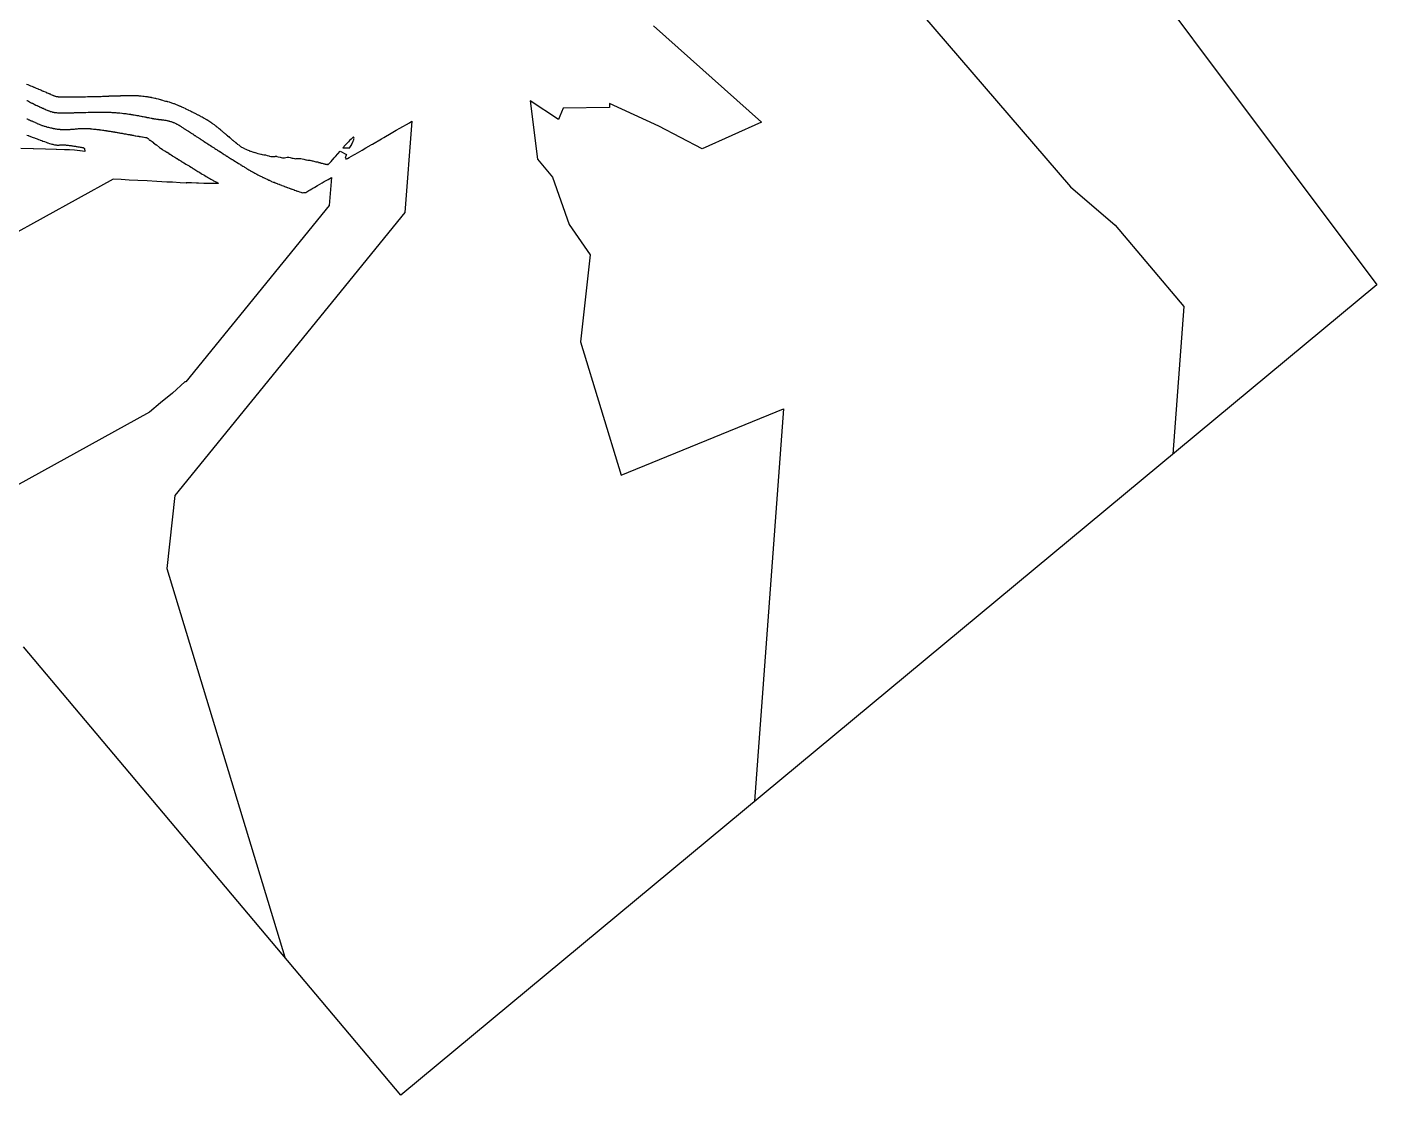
# Model space of a CAD drawing. Header units: metres. Extents: x 483462 to 484492, y 8428718 to 8429266.
# Drawn here: x 484316.9 to 484458.2, y 8428717.7 to 8428829.5 of the extents above; entities that cross this region are included whole.
import ezdxf

# ---------------------------------------------------------------- set-up
doc = ezdxf.new("R2010")
doc.units = ezdxf.units.M
for name, color, linetype in [('C-TINN-BNDY', 110, 'Continuous'), ('C-TOPO-MAJR', 9, 'Continuous'), ('C-TOPO-MINR', 8, 'Continuous')]:
    doc.layers.add(name, color=color, linetype=linetype)

msp = doc.modelspace()

# ---------------------------------------------------------------- linework, layer by layer
at = {"layer": 'C-TINN-BNDY', "color": 110, "linetype": 'Continuous', "lineweight": -3, "flags": 128}
msp.add_lwpolyline([(484419.71, 8428853.88), (484458.24, 8428802.49), (484356.01, 8428717.65), (484316.51, 8428764.56)], dxfattribs=at)
at = {"layer": 'C-TOPO-MAJR', "color": 9, "linetype": 'Continuous', "lineweight": -3, "elevation": 1190, "flags": 128}
msp.add_lwpolyline([(484316.85, 8428819.86), (484316.9, 8428819.84), (484316.95, 8428819.82), (484317, 8428819.79), (484317.07, 8428819.76), (484317.13, 8428819.74), (484317.23, 8428819.69), (484317.29, 8428819.66), (484317.36, 8428819.63), (484317.43, 8428819.6), (484317.47, 8428819.58), (484317.51, 8428819.56), (484317.58, 8428819.53), (484317.68, 8428819.49), (484317.74, 8428819.46), (484317.83, 8428819.42), (484317.89, 8428819.39), (484317.93, 8428819.37), (484318.01, 8428819.34), (484318.05, 8428819.33), (484318.13, 8428819.3), (484318.2, 8428819.27), (484318.27, 8428819.24), (484318.38, 8428819.2), (484318.44, 8428819.17), (484318.51, 8428819.15), (484318.59, 8428819.13), (484318.67, 8428819.1), (484318.75, 8428819.08), (484318.84, 8428819.05), (484318.88, 8428819.04), (484318.92, 8428819.03), (484319.02, 8428818.99), (484319.05, 8428818.98), (484319.12, 8428818.97), (484319.21, 8428818.95), (484319.32, 8428818.92), (484319.42, 8428818.9), (484319.52, 8428818.88), (484319.58, 8428818.87), (484319.62, 8428818.86), (484319.73, 8428818.83), (484319.76, 8428818.83), (484319.83, 8428818.82), (484319.94, 8428818.8), (484320.04, 8428818.79), (484320.14, 8428818.78), (484320.25, 8428818.76), (484320.31, 8428818.76), (484320.34, 8428818.75), (484320.44, 8428818.74), (484320.47, 8428818.74), (484320.49, 8428818.74), (484320.58, 8428818.74), (484320.61, 8428818.74), (484320.69, 8428818.73), (484320.74, 8428818.73), (484320.84, 8428818.73), (484320.92, 8428818.73), (484321.01, 8428818.73), (484321.06, 8428818.73), (484321.14, 8428818.74), (484321.16, 8428818.74), (484321.19, 8428818.74), (484321.26, 8428818.75), (484321.31, 8428818.75), (484321.39, 8428818.75), (484321.47, 8428818.76), (484321.56, 8428818.77), (484321.61, 8428818.77), (484321.68, 8428818.78), (484321.71, 8428818.78), (484321.73, 8428818.78), (484321.81, 8428818.79), (484321.85, 8428818.79), (484321.94, 8428818.8), (484322.02, 8428818.81), (484322.11, 8428818.82), (484322.16, 8428818.82), (484322.25, 8428818.83), (484322.27, 8428818.83), (484322.3, 8428818.83), (484322.39, 8428818.83), (484322.44, 8428818.83), (484322.53, 8428818.84), (484322.62, 8428818.84), (484322.73, 8428818.85), (484322.78, 8428818.85), (484322.88, 8428818.85), (484322.92, 8428818.85), (484322.95, 8428818.85), (484323.06, 8428818.84), (484323.12, 8428818.84), (484323.24, 8428818.84), (484323.35, 8428818.83), (484323.47, 8428818.83), (484323.53, 8428818.82), (484323.64, 8428818.81), (484323.68, 8428818.81), (484323.71, 8428818.8), (484323.82, 8428818.79), (484323.88, 8428818.79), (484323.99, 8428818.78), (484324.08, 8428818.77), (484324.19, 8428818.75), (484324.25, 8428818.75), (484324.37, 8428818.73), (484324.41, 8428818.73), (484324.45, 8428818.72), (484324.58, 8428818.7), (484324.65, 8428818.69), (484324.77, 8428818.68), (484324.88, 8428818.66), (484325, 8428818.64), (484325.07, 8428818.63), (484325.16, 8428818.62), (484325.2, 8428818.61), (484325.29, 8428818.6), (484325.33, 8428818.59), (484325.42, 8428818.58), (484325.49, 8428818.57), (484325.58, 8428818.55), (484325.69, 8428818.54), (484325.78, 8428818.52), (484325.87, 8428818.51), (484325.94, 8428818.5), (484326.03, 8428818.48), (484326.07, 8428818.47), (484326.17, 8428818.46), (484326.2, 8428818.45), (484326.3, 8428818.43), (484326.37, 8428818.42), (484326.47, 8428818.4), (484326.57, 8428818.39), (484326.66, 8428818.37), (484326.76, 8428818.35), (484326.82, 8428818.34), (484326.92, 8428818.33), (484326.95, 8428818.32), (484327.05, 8428818.3), (484327.08, 8428818.3), (484327.18, 8428818.28), (484327.23, 8428818.27), (484327.34, 8428818.25), (484327.44, 8428818.23), (484327.53, 8428818.22), (484327.63, 8428818.2), (484327.68, 8428818.19), (484327.82, 8428818.17), (484327.84, 8428818.16), (484327.87, 8428818.16), (484328, 8428818.13), (484328.05, 8428818.12), (484328.21, 8428818.09), (484328.28, 8428818.08), (484328.43, 8428818.05), (484328.47, 8428818.05), (484328.58, 8428818.03), (484328.6, 8428818.02), (484328.72, 8428818), (484328.73, 8428818), (484328.76, 8428818), (484328.9, 8428817.97), (484328.95, 8428817.96), (484329.09, 8428817.94), (484329.14, 8428817.93), (484329.27, 8428817.91), (484329.38, 8428817.89), (484329.41, 8428817.88), (484329.44, 8428817.88), (484329.53, 8428817.8), (484329.56, 8428817.79), (484329.62, 8428817.71), (484329.68, 8428817.67), (484329.71, 8428817.64), (484329.77, 8428817.61), (484329.85, 8428817.56), (484329.86, 8428817.54), (484329.95, 8428817.48), (484329.97, 8428817.48), (484330.1, 8428817.37), (484330.12, 8428817.36), (484330.13, 8428817.36), (484330.41, 8428817.13), (484330.42, 8428817.13), (484330.43, 8428817.12), (484330.76, 8428816.86), (484330.76, 8428816.86), (484330.86, 8428816.79), (484331.02, 8428816.67), (484331.03, 8428816.66), (484331.27, 8428816.51), (484331.28, 8428816.51), (484331.29, 8428816.5), (484331.53, 8428816.37), (484331.54, 8428816.36), (484331.71, 8428816.26), (484331.73, 8428816.24), (484331.84, 8428816.16), (484331.87, 8428816.15), (484331.98, 8428816.07), (484332.09, 8428815.99), (484332.14, 8428815.96), (484332.29, 8428815.87), (484332.34, 8428815.84), (484332.55, 8428815.72), (484332.58, 8428815.7), (484332.78, 8428815.58), (484332.81, 8428815.56), (484332.85, 8428815.53), (484332.98, 8428815.45), (484333.03, 8428815.42), (484333.12, 8428815.36), (484333.2, 8428815.31), (484333.28, 8428815.26), (484333.37, 8428815.2), (484333.49, 8428815.12), (484333.59, 8428815.07), (484333.78, 8428814.96), (484333.84, 8428814.92), (484333.89, 8428814.89), (484334.07, 8428814.78), (484334.12, 8428814.75), (484334.17, 8428814.71), (484334.28, 8428814.65), (484334.35, 8428814.61), (484334.44, 8428814.55), (484334.55, 8428814.48), (484334.64, 8428814.42), (484334.77, 8428814.34), (484334.86, 8428814.29), (484334.98, 8428814.22), (484335.1, 8428814.15), (484335.23, 8428814.07), (484335.38, 8428813.99), (484335.49, 8428813.92), (484335.64, 8428813.83), (484335.78, 8428813.75), (484335.89, 8428813.69), (484336.02, 8428813.61), (484336.12, 8428813.55), (484336.25, 8428813.48), (484336.33, 8428813.43), (484336.41, 8428813.38), (484336.5, 8428813.34), (484336.56, 8428813.3), (484336.64, 8428813.25), (484336.74, 8428813.22), (484336.8, 8428813.18), (484336.86, 8428813.15), (484336.9, 8428813.13), (484336.88, 8428813.09), (484336.83, 8428813.09), (484336.67, 8428813.1), (484336.65, 8428813.08), (484336.35, 8428813.08), (484336.17, 8428813.09), (484336.01, 8428813.09), (484335.59, 8428813.1), (484335.38, 8428813.1), (484334.84, 8428813.12), (484334.69, 8428813.12), (484334.61, 8428813.13), (484334.08, 8428813.14), (484334.05, 8428813.14), (484334.05, 8428813.14), (484333.7, 8428813.16), (484333.71, 8428813.15), (484333.54, 8428813.14), (484333.55, 8428813.14), (484333.56, 8428813.13), (484332.92, 8428813.17), (484332.09, 8428813.21), (484331.53, 8428813.24), (484330.46, 8428813.3), (484329.44, 8428813.35), (484328.48, 8428813.4), (484327.58, 8428813.45), (484326.72, 8428813.49), (484325.91, 8428813.54), (484289.22, 8428793.31)], dxfattribs=at)
at = {"layer": 'C-TOPO-MINR', "color": 8, "linetype": 'Continuous', "lineweight": -3, "flags": 128}
for points, elevation in [([(484409.34, 8428832.23), (484426.14, 8428812.75), (484430.84, 8428808.74), (484438.01, 8428800.22), (484436.87, 8428784.76)], 1182), ([(484382.49, 8428829.59), (484393.78, 8428819.5), (484387.57, 8428816.72), (484383.03, 8428819.1), (484377.86, 8428821.46), (484377.87, 8428821.04), (484373.01, 8428820.99), (484372.83, 8428820.54), (484372.66, 8428820.13), (484372.52, 8428819.77), (484369.57, 8428821.74), (484370.33, 8428815.62), (484371.91, 8428813.75), (484373.65, 8428808.81), (484375.85, 8428805.63), (484374.84, 8428796.51), (484379.08, 8428782.54), (484396.09, 8428789.49), (484393.07, 8428748.41)], 1184), ([(484316.82, 8428823.49), (484316.94, 8428823.44), (484317.16, 8428823.35), (484317.25, 8428823.31), (484317.38, 8428823.26), (484317.46, 8428823.23), (484317.51, 8428823.21), (484317.55, 8428823.19), (484317.59, 8428823.17), (484317.63, 8428823.16), (484317.7, 8428823.13), (484317.82, 8428823.08), (484318.03, 8428822.99), (484318.09, 8428822.97), (484318.21, 8428822.92), (484318.27, 8428822.9), (484318.31, 8428822.88), (484318.36, 8428822.86), (484318.39, 8428822.84), (484318.43, 8428822.82), (484318.47, 8428822.8), (484318.57, 8428822.76), (484318.61, 8428822.75), (484318.77, 8428822.68), (484318.87, 8428822.64), (484318.89, 8428822.63), (484318.96, 8428822.59), (484318.99, 8428822.58), (484319.08, 8428822.54), (484319.17, 8428822.51), (484319.19, 8428822.5), (484319.23, 8428822.48), (484319.27, 8428822.46), (484319.29, 8428822.46), (484319.37, 8428822.42), (484319.38, 8428822.41), (484319.47, 8428822.37), (484319.54, 8428822.33), (484319.56, 8428822.32), (484319.63, 8428822.29), (484319.68, 8428822.27), (484319.74, 8428822.26), (484319.82, 8428822.23), (484319.84, 8428822.23), (484319.94, 8428822.2), (484320.04, 8428822.18), (484320.13, 8428822.18), (484320.14, 8428822.17), (484320.2, 8428822.17), (484320.26, 8428822.16), (484320.27, 8428822.16), (484320.42, 8428822.16), (484320.43, 8428822.16), (484320.59, 8428822.15), (484320.6, 8428822.15), (484320.7, 8428822.15), (484320.79, 8428822.15), (484320.8, 8428822.15), (484320.89, 8428822.15), (484320.9, 8428822.15), (484321.06, 8428822.15), (484321.22, 8428822.15), (484321.23, 8428822.15), (484321.41, 8428822.15), (484321.42, 8428822.15), (484321.61, 8428822.15), (484321.62, 8428822.16), (484321.74, 8428822.16), (484321.85, 8428822.16), (484321.87, 8428822.16), (484321.98, 8428822.16), (484322, 8428822.16), (484322.15, 8428822.16), (484322.37, 8428822.16), (484322.39, 8428822.16), (484322.54, 8428822.17), (484322.56, 8428822.17), (484322.68, 8428822.17), (484322.8, 8428822.17), (484322.82, 8428822.17), (484322.98, 8428822.17), (484323, 8428822.17), (484323.22, 8428822.18), (484323.38, 8428822.18), (484323.4, 8428822.18), (484323.52, 8428822.18), (484323.54, 8428822.18), (484323.66, 8428822.18), (484323.78, 8428822.19), (484323.8, 8428822.19), (484323.98, 8428822.19), (484324, 8428822.19), (484324.19, 8428822.2), (484324.21, 8428822.2), (484324.42, 8428822.2), (484324.62, 8428822.21), (484324.65, 8428822.21), (484324.77, 8428822.22), (484324.79, 8428822.22), (484324.9, 8428822.22), (484325.01, 8428822.23), (484325.04, 8428822.23), (484325.2, 8428822.23), (484325.45, 8428822.24), (484325.47, 8428822.25), (484325.62, 8428822.25), (484325.64, 8428822.25), (484325.73, 8428822.26), (484325.82, 8428822.26), (484325.97, 8428822.26), (484326, 8428822.26), (484326.25, 8428822.28), (484326.28, 8428822.28), (484326.42, 8428822.28), (484326.44, 8428822.28), (484326.5, 8428822.28), (484326.55, 8428822.28), (484326.61, 8428822.28), (484326.67, 8428822.28), (484326.7, 8428822.29), (484326.83, 8428822.29), (484327.07, 8428822.3), (484327.1, 8428822.3), (484327.23, 8428822.3), (484327.26, 8428822.3), (484327.31, 8428822.3), (484327.37, 8428822.3), (484327.49, 8428822.3), (484327.51, 8428822.3), (484327.73, 8428822.31), (484327.75, 8428822.31), (484327.87, 8428822.31), (484327.89, 8428822.31), (484327.94, 8428822.31), (484327.99, 8428822.31), (484328.06, 8428822.31), (484328.07, 8428822.31), (484328.26, 8428822.3), (484328.27, 8428822.3), (484328.45, 8428822.29), (484328.47, 8428822.29), (484328.52, 8428822.29), (484328.59, 8428822.28), (484328.6, 8428822.28), (484328.79, 8428822.26), (484328.81, 8428822.26), (484329, 8428822.24), (484329.02, 8428822.24), (484329.07, 8428822.23), (484329.12, 8428822.22), (484329.14, 8428822.22), (484329.29, 8428822.2), (484329.3, 8428822.2), (484329.46, 8428822.18), (484329.47, 8428822.18), (484329.54, 8428822.17), (484329.6, 8428822.16), (484329.62, 8428822.16), (484329.73, 8428822.14), (484329.9, 8428822.11), (484329.92, 8428822.1), (484329.92, 8428822.1), (484330.1, 8428822.06), (484330.11, 8428822.06), (484330.24, 8428822.03), (484330.32, 8428822.01), (484330.32, 8428822.01), (484330.4, 8428822), (484330.4, 8428822), (484330.6, 8428821.94), (484330.61, 8428821.94), (484330.8, 8428821.88), (484330.8, 8428821.88), (484330.87, 8428821.87), (484330.93, 8428821.86), (484331.05, 8428821.82), (484331.05, 8428821.82), (484331.07, 8428821.81), (484331.25, 8428821.75), (484331.25, 8428821.75), (484331.36, 8428821.71), (484331.37, 8428821.71), (484331.43, 8428821.7), (484331.44, 8428821.7), (484331.5, 8428821.69), (484331.56, 8428821.68), (484331.56, 8428821.68), (484331.62, 8428821.67), (484331.75, 8428821.62), (484331.75, 8428821.62), (484331.76, 8428821.62), (484331.99, 8428821.53), (484331.99, 8428821.52), (484332.12, 8428821.48), (484332.12, 8428821.48), (484332.21, 8428821.46), (484332.22, 8428821.46), (484332.28, 8428821.45), (484332.28, 8428821.45), (484332.41, 8428821.39), (484332.41, 8428821.39), (484332.43, 8428821.39), (484332.66, 8428821.29), (484332.67, 8428821.28), (484332.8, 8428821.23), (484332.81, 8428821.23), (484332.88, 8428821.2), (484332.89, 8428821.2), (484332.9, 8428821.19), (484333.03, 8428821.14), (484333.05, 8428821.13), (484333.27, 8428821.03), (484333.3, 8428821.02), (484333.42, 8428820.96), (484333.43, 8428820.96), (484333.44, 8428820.95), (484333.5, 8428820.92), (484333.52, 8428820.91), (484333.57, 8428820.88), (484333.63, 8428820.85), (484333.66, 8428820.83), (484333.75, 8428820.79), (484333.78, 8428820.77), (484333.94, 8428820.7), (484333.98, 8428820.68), (484334.08, 8428820.64), (484334.14, 8428820.6), (484334.18, 8428820.58), (484334.24, 8428820.54), (484334.28, 8428820.52), (484334.39, 8428820.47), (484334.43, 8428820.45), (484334.57, 8428820.38), (484334.6, 8428820.37), (484334.63, 8428820.35), (484334.76, 8428820.29), (484334.79, 8428820.27), (484334.87, 8428820.23), (484334.93, 8428820.2), (484334.98, 8428820.17), (484335.04, 8428820.13), (484335.09, 8428820.1), (484335.17, 8428820.06), (484335.2, 8428820.05), (484335.28, 8428820.01), (484335.3, 8428819.99), (484335.33, 8428819.98), (484335.4, 8428819.93), (484335.43, 8428819.92), (484335.49, 8428819.89), (484335.54, 8428819.85), (484335.59, 8428819.83), (484335.63, 8428819.8), (484335.69, 8428819.77), (484335.76, 8428819.72), (484335.79, 8428819.7), (484335.85, 8428819.67), (484335.88, 8428819.64), (484335.91, 8428819.63), (484335.94, 8428819.61), (484335.97, 8428819.59), (484336.01, 8428819.57), (484336.08, 8428819.52), (484336.13, 8428819.49), (484336.2, 8428819.44), (484336.24, 8428819.41), (484336.27, 8428819.39), (484336.3, 8428819.37), (484336.33, 8428819.34), (484336.41, 8428819.29), (484336.46, 8428819.25), (484336.51, 8428819.22), (484336.58, 8428819.16), (484336.6, 8428819.15), (484336.62, 8428819.13), (484336.65, 8428819.11), (484336.67, 8428819.09), (484336.69, 8428819.07), (484336.72, 8428819.05), (484336.76, 8428819.02), (484336.82, 8428818.97), (484336.89, 8428818.92), (484336.96, 8428818.86), (484336.99, 8428818.83), (484337.03, 8428818.81), (484337.06, 8428818.78), (484337.09, 8428818.76), (484337.12, 8428818.73), (484337.15, 8428818.71), (484337.18, 8428818.67), (484337.22, 8428818.64), (484337.29, 8428818.59), (484337.35, 8428818.54), (484337.43, 8428818.47), (484337.46, 8428818.44), (484337.53, 8428818.39), (484337.54, 8428818.37), (484337.55, 8428818.36), (484337.61, 8428818.3), (484337.64, 8428818.28), (484337.72, 8428818.22), (484337.76, 8428818.19), (484337.85, 8428818.11), (484337.87, 8428818.09), (484337.96, 8428818.01), (484337.97, 8428818), (484337.99, 8428817.99), (484338.07, 8428817.91), (484338.1, 8428817.89), (484338.17, 8428817.82), (484338.25, 8428817.76), (484338.28, 8428817.74), (484338.4, 8428817.64), (484338.41, 8428817.63), (484338.42, 8428817.62), (484338.53, 8428817.53), (484338.54, 8428817.52), (484338.6, 8428817.48), (484338.62, 8428817.46), (484338.67, 8428817.42), (484338.73, 8428817.37), (484338.74, 8428817.36), (484338.79, 8428817.32), (484338.8, 8428817.31), (484338.84, 8428817.27), (484338.88, 8428817.23), (484338.89, 8428817.23), (484338.89, 8428817.22), (484339.04, 8428817.12), (484339.04, 8428817.12), (484339.05, 8428817.12), (484339.19, 8428817.01), (484339.2, 8428817.01), (484339.24, 8428816.97), (484339.24, 8428816.97), (484339.29, 8428816.94), (484339.35, 8428816.9), (484339.35, 8428816.9), (484339.42, 8428816.86), (484339.42, 8428816.86), (484339.49, 8428816.83), (484339.59, 8428816.77), (484339.6, 8428816.76), (484339.77, 8428816.67), (484339.77, 8428816.67), (484339.85, 8428816.63), (484339.93, 8428816.6), (484339.93, 8428816.6), (484339.93, 8428816.6), (484340.03, 8428816.56), (484340.03, 8428816.56), (484340.14, 8428816.53), (484340.15, 8428816.52), (484340.29, 8428816.47), (484340.31, 8428816.46), (484340.47, 8428816.4), (484340.48, 8428816.39), (484340.6, 8428816.36), (484340.61, 8428816.36), (484340.61, 8428816.36), (484340.73, 8428816.33), (484340.75, 8428816.32), (484340.87, 8428816.28), (484341.04, 8428816.23), (484341.08, 8428816.22), (484341.22, 8428816.18), (484341.34, 8428816.15), (484341.37, 8428816.14), (484341.38, 8428816.14), (484341.51, 8428816.12), (484341.52, 8428816.11), (484341.53, 8428816.11), (484341.67, 8428816.1), (484341.68, 8428816.1), (484341.82, 8428816.08), (484341.86, 8428816.07), (484342.01, 8428816.03), (484342.21, 8428815.97), (484342.28, 8428815.95), (484342.41, 8428815.92), (484342.46, 8428815.91), (484342.57, 8428815.9), (484342.59, 8428815.9), (484342.71, 8428815.91), (484342.72, 8428815.91), (484342.73, 8428815.91), (484342.85, 8428815.92), (484342.87, 8428815.93), (484342.99, 8428815.94), (484343.03, 8428815.92), (484343.18, 8428815.89), (484343.39, 8428815.83), (484343.48, 8428815.81), (484343.63, 8428815.78), (484343.68, 8428815.76), (484343.8, 8428815.77), (484343.82, 8428815.78), (484343.84, 8428815.78), (484343.96, 8428815.8), (484343.97, 8428815.81), (484343.99, 8428815.81), (484344.11, 8428815.84), (484344.24, 8428815.85), (484344.28, 8428815.84), (484344.43, 8428815.81), (484344.64, 8428815.75), (484344.73, 8428815.73), (484344.88, 8428815.69), (484344.94, 8428815.68), (484345.06, 8428815.69), (484345.07, 8428815.69), (484345.09, 8428815.69), (484345.21, 8428815.71), (484345.23, 8428815.71), (484345.35, 8428815.72), (484345.37, 8428815.72), (484345.49, 8428815.71), (484345.55, 8428815.7), (484345.68, 8428815.67), (484345.85, 8428815.63), (484345.95, 8428815.6), (484346.08, 8428815.57), (484346.14, 8428815.56), (484346.28, 8428815.54), (484346.31, 8428815.54), (484346.44, 8428815.52), (484346.46, 8428815.52), (484346.48, 8428815.52), (484346.6, 8428815.49), (484346.62, 8428815.49), (484346.74, 8428815.46), (484346.79, 8428815.45), (484346.9, 8428815.43), (484347, 8428815.4), (484347.13, 8428815.37), (484347.23, 8428815.35), (484347.28, 8428815.34), (484347.39, 8428815.31), (484347.41, 8428815.3), (484347.5, 8428815.28), (484347.52, 8428815.27), (484347.54, 8428815.27), (484347.62, 8428815.24), (484347.64, 8428815.23), (484347.69, 8428815.22), (484347.77, 8428815.2), (484347.88, 8428815.17), (484347.96, 8428815.16), (484348.06, 8428815.13), (484348.1, 8428815.12), (484348.18, 8428815.1), (484348.19, 8428815.1), (484348.21, 8428815.1), (484348.27, 8428815.08), (484348.3, 8428815.07), (484348.34, 8428815.06), (484348.38, 8428815.05), (484348.45, 8428815.13), (484348.49, 8428815.13), (484348.61, 8428815.27), (484348.73, 8428815.4), (484349.05, 8428815.78), (484349.14, 8428815.87), (484349.17, 8428815.91), (484349.65, 8428816.47), (484350.32, 8428816.11), (484350.29, 8428816.05), (484350.25, 8428815.96), (484350.22, 8428815.88), (484350.21, 8428815.85), (484350.18, 8428815.8), (484350.29, 8428815.71), (484350.27, 8428815.66), (484350.26, 8428815.62), (484350.43, 8428815.72), (484350.61, 8428815.82), (484351.09, 8428816.09), (484351.23, 8428816.17), (484351.96, 8428816.59), (484352.36, 8428816.83), (484352.91, 8428817.14), (484352.96, 8428817.17), (484353.04, 8428817.22), (484354.01, 8428817.77), (484354.23, 8428817.9), (484355.01, 8428818.35), (484355.54, 8428818.66), (484355.9, 8428818.87), (484356.22, 8428819.05), (484356.61, 8428819.27), (484356.92, 8428819.45), (484357.17, 8428819.6), (484356.44, 8428810.04), (484332.35, 8428780.42), (484331.51, 8428772.77), (484343.86, 8428732.09)], 1186), ([(484316.84, 8428821.79), (484316.87, 8428821.77), (484316.88, 8428821.77), (484317.01, 8428821.7), (484317.02, 8428821.7), (484317.25, 8428821.58), (484317.25, 8428821.58), (484317.38, 8428821.51), (484317.39, 8428821.51), (484317.45, 8428821.48), (484317.51, 8428821.45), (484317.52, 8428821.45), (484317.62, 8428821.39), (484317.63, 8428821.39), (484317.8, 8428821.3), (484317.81, 8428821.29), (484317.91, 8428821.25), (484317.92, 8428821.24), (484317.96, 8428821.22), (484317.97, 8428821.22), (484318.02, 8428821.2), (484318.03, 8428821.19), (484318.15, 8428821.14), (484318.16, 8428821.13), (484318.27, 8428821.08), (484318.29, 8428821.07), (484318.33, 8428821.05), (484318.38, 8428821.03), (484318.39, 8428821.03), (484318.51, 8428820.97), (484318.53, 8428820.97), (484318.55, 8428820.96), (484318.66, 8428820.91), (484318.68, 8428820.9), (484318.75, 8428820.87), (484318.76, 8428820.86), (484318.78, 8428820.86), (484318.87, 8428820.81), (484318.88, 8428820.81), (484318.97, 8428820.77), (484318.99, 8428820.76), (484319.05, 8428820.73), (484319.06, 8428820.73), (484319.08, 8428820.72), (484319.17, 8428820.69), (484319.18, 8428820.68), (484319.27, 8428820.65), (484319.29, 8428820.64), (484319.36, 8428820.62), (484319.38, 8428820.61), (484319.4, 8428820.61), (484319.51, 8428820.58), (484319.54, 8428820.57), (484319.65, 8428820.55), (484319.68, 8428820.54), (484319.72, 8428820.53), (484319.75, 8428820.53), (484319.79, 8428820.52), (484319.81, 8428820.52), (484319.92, 8428820.51), (484319.95, 8428820.51), (484320.06, 8428820.5), (484320.08, 8428820.5), (484320.12, 8428820.49), (484320.15, 8428820.49), (484320.19, 8428820.49), (484320.24, 8428820.49), (484320.27, 8428820.49), (484320.33, 8428820.49), (484320.43, 8428820.49), (484320.47, 8428820.49), (484320.51, 8428820.49), (484320.68, 8428820.48), (484320.72, 8428820.48), (484320.82, 8428820.48), (484320.89, 8428820.49), (484320.94, 8428820.49), (484321, 8428820.49), (484321.05, 8428820.49), (484321.18, 8428820.49), (484321.23, 8428820.49), (484321.45, 8428820.5), (484321.51, 8428820.5), (484321.64, 8428820.5), (484321.71, 8428820.5), (484321.77, 8428820.5), (484321.84, 8428820.51), (484321.9, 8428820.51), (484322.04, 8428820.51), (484322.08, 8428820.51), (484322.33, 8428820.52), (484322.37, 8428820.52), (484322.41, 8428820.52), (484322.56, 8428820.52), (484322.6, 8428820.52), (484322.68, 8428820.53), (484322.72, 8428820.53), (484322.8, 8428820.53), (484322.84, 8428820.53), (484322.99, 8428820.53), (484323.04, 8428820.53), (484323.29, 8428820.54), (484323.34, 8428820.54), (484323.38, 8428820.54), (484323.54, 8428820.54), (484323.58, 8428820.55), (484323.66, 8428820.55), (484323.7, 8428820.55), (484323.78, 8428820.55), (484323.82, 8428820.55), (484323.97, 8428820.55), (484324.01, 8428820.55), (484324.06, 8428820.55), (484324.31, 8428820.55), (484324.35, 8428820.56), (484324.5, 8428820.56), (484324.54, 8428820.56), (484324.62, 8428820.56), (484324.66, 8428820.56), (484324.74, 8428820.55), (484324.78, 8428820.55), (484324.92, 8428820.55), (484324.96, 8428820.55), (484324.99, 8428820.55), (484325.22, 8428820.55), (484325.26, 8428820.55), (484325.4, 8428820.55), (484325.45, 8428820.55), (484325.52, 8428820.54), (484325.6, 8428820.54), (484325.65, 8428820.54), (484325.76, 8428820.53), (484325.81, 8428820.53), (484325.99, 8428820.52), (484326.04, 8428820.52), (484326.15, 8428820.51), (484326.19, 8428820.51), (484326.27, 8428820.5), (484326.3, 8428820.5), (484326.38, 8428820.49), (484326.42, 8428820.49), (484326.54, 8428820.47), (484326.6, 8428820.47), (484326.79, 8428820.45), (484326.84, 8428820.44), (484326.96, 8428820.43), (484327.02, 8428820.43), (484327.09, 8428820.42), (484327.16, 8428820.41), (484327.22, 8428820.4), (484327.33, 8428820.38), (484327.38, 8428820.38), (484327.54, 8428820.35), (484327.6, 8428820.35), (484327.7, 8428820.33), (484327.76, 8428820.32), (484327.82, 8428820.31), (484327.89, 8428820.3), (484327.95, 8428820.29), (484328.04, 8428820.28), (484328.09, 8428820.27), (484328.23, 8428820.24), (484328.28, 8428820.23), (484328.37, 8428820.22), (484328.43, 8428820.21), (484328.49, 8428820.2), (484328.55, 8428820.19), (484328.61, 8428820.17), (484328.66, 8428820.16), (484328.78, 8428820.14), (484328.83, 8428820.13), (484328.94, 8428820.11), (484328.98, 8428820.1), (484329.03, 8428820.09), (484329.19, 8428820.06), (484329.23, 8428820.05), (484329.33, 8428820.03), (484329.39, 8428820.02), (484329.43, 8428820.01), (484329.49, 8428820), (484329.53, 8428819.99), (484329.58, 8428819.98), (484329.7, 8428819.96), (484329.74, 8428819.95), (484329.86, 8428819.93), (484329.91, 8428819.92), (484329.95, 8428819.91), (484329.99, 8428819.9), (484330.02, 8428819.9), (484330.08, 8428819.89), (484330.12, 8428819.88), (484330.15, 8428819.87), (484330.27, 8428819.86), (484330.32, 8428819.85), (484330.43, 8428819.83), (484330.49, 8428819.82), (484330.52, 8428819.82), (484330.57, 8428819.81), (484330.6, 8428819.81), (484330.65, 8428819.8), (484330.74, 8428819.79), (484330.79, 8428819.78), (484330.88, 8428819.77), (484330.92, 8428819.77), (484330.96, 8428819.76), (484331.01, 8428819.76), (484331.05, 8428819.75), (484331.13, 8428819.74), (484331.17, 8428819.74), (484331.26, 8428819.73), (484331.3, 8428819.72), (484331.33, 8428819.72), (484331.38, 8428819.71), (484331.42, 8428819.7), (484331.5, 8428819.68), (484331.54, 8428819.67), (484331.63, 8428819.66), (484331.67, 8428819.65), (484331.7, 8428819.64), (484331.74, 8428819.63), (484331.77, 8428819.62), (484331.81, 8428819.6), (484331.91, 8428819.58), (484331.96, 8428819.56), (484332.05, 8428819.53), (484332.1, 8428819.52), (484332.12, 8428819.5), (484332.17, 8428819.49), (484332.19, 8428819.48), (484332.24, 8428819.46), (484332.32, 8428819.42), (484332.37, 8428819.4), (484332.45, 8428819.37), (484332.5, 8428819.35), (484332.54, 8428819.33), (484332.57, 8428819.31), (484332.61, 8428819.29), (484332.66, 8428819.26), (484332.71, 8428819.24), (484332.76, 8428819.2), (484332.81, 8428819.18), (484332.84, 8428819.16), (484332.87, 8428819.14), (484332.91, 8428819.11), (484332.96, 8428819.08), (484333, 8428819.06), (484333.04, 8428819.03), (484333.08, 8428819), (484333.1, 8428818.99), (484333.15, 8428818.96), (484333.17, 8428818.95), (484333.22, 8428818.91), (484333.27, 8428818.88), (484333.31, 8428818.85), (484333.36, 8428818.82), (484333.41, 8428818.79), (484333.44, 8428818.77), (484333.48, 8428818.74), (484333.53, 8428818.71), (484333.59, 8428818.67), (484333.64, 8428818.64), (484333.7, 8428818.6), (484333.76, 8428818.56), (484333.78, 8428818.55), (484333.85, 8428818.5), (484333.87, 8428818.49), (484333.95, 8428818.44), (484334, 8428818.41), (484334.07, 8428818.36), (484334.12, 8428818.33), (484334.2, 8428818.28), (484334.22, 8428818.27), (484334.31, 8428818.21), (484334.33, 8428818.19), (484334.44, 8428818.12), (484334.48, 8428818.1), (484334.6, 8428818.02), (484334.66, 8428817.98), (484334.8, 8428817.89), (484334.83, 8428817.87), (484334.96, 8428817.78), (484334.97, 8428817.77), (484334.99, 8428817.76), (484335.12, 8428817.68), (484335.15, 8428817.66), (484335.27, 8428817.58), (484335.31, 8428817.55), (484335.44, 8428817.47), (484335.56, 8428817.39), (484335.58, 8428817.38), (484335.69, 8428817.31), (484335.7, 8428817.3), (484335.81, 8428817.23), (484335.82, 8428817.23), (484335.93, 8428817.15), (484335.94, 8428817.14), (484336.08, 8428817.05), (484336.24, 8428816.95), (484336.25, 8428816.94), (484336.4, 8428816.85), (484336.4, 8428816.84), (484336.46, 8428816.81), (484336.53, 8428816.76), (484336.54, 8428816.76), (484336.66, 8428816.68), (484336.79, 8428816.6), (484336.79, 8428816.59), (484336.94, 8428816.5), (484336.94, 8428816.5), (484336.95, 8428816.49), (484337.1, 8428816.39), (484337.12, 8428816.39), (484337.26, 8428816.29), (484337.38, 8428816.22), (484337.41, 8428816.2), (484337.53, 8428816.13), (484337.64, 8428816.05), (484337.67, 8428816.04), (484337.69, 8428816.03), (484337.81, 8428815.95), (484337.82, 8428815.94), (484337.94, 8428815.86), (484337.97, 8428815.84), (484338.08, 8428815.77), (484338.19, 8428815.71), (484338.25, 8428815.67), (484338.35, 8428815.61), (484338.38, 8428815.59), (484338.48, 8428815.53), (484338.5, 8428815.52), (484338.62, 8428815.44), (484338.64, 8428815.42), (484338.69, 8428815.4), (484338.8, 8428815.32), (484338.88, 8428815.28), (484339.02, 8428815.19), (484339.12, 8428815.13), (484339.16, 8428815.1), (484339.18, 8428815.09), (484339.24, 8428815.05), (484339.26, 8428815.04), (484339.33, 8428815), (484339.37, 8428814.97), (484339.47, 8428814.91), (484339.56, 8428814.86), (484339.66, 8428814.8), (484339.71, 8428814.76), (484339.77, 8428814.73), (484339.79, 8428814.71), (484339.81, 8428814.7), (484339.87, 8428814.66), (484339.92, 8428814.63), (484340.01, 8428814.58), (484340.11, 8428814.52), (484340.18, 8428814.48), (484340.23, 8428814.45), (484340.28, 8428814.42), (484340.32, 8428814.39), (484340.36, 8428814.37), (484340.4, 8428814.34), (484340.44, 8428814.32), (484340.48, 8428814.3), (484340.54, 8428814.27), (484340.61, 8428814.23), (484340.72, 8428814.16), (484340.79, 8428814.12), (484340.86, 8428814.09), (484340.91, 8428814.06), (484340.94, 8428814.05), (484340.98, 8428814.02), (484341.01, 8428814.01), (484341.05, 8428814), (484341.1, 8428813.97), (484341.13, 8428813.96), (484341.2, 8428813.92), (484341.25, 8428813.9), (484341.31, 8428813.87), (484341.43, 8428813.81), (484341.49, 8428813.77), (484341.58, 8428813.73), (484341.64, 8428813.71), (484341.71, 8428813.68), (484341.77, 8428813.65), (484341.84, 8428813.62), (484341.91, 8428813.59), (484342.03, 8428813.53), (484342.09, 8428813.51), (484342.21, 8428813.44), (484342.26, 8428813.42), (484342.3, 8428813.4), (484342.45, 8428813.33), (484342.49, 8428813.31), (484342.66, 8428813.24), (484342.7, 8428813.22), (484342.74, 8428813.21), (484342.85, 8428813.16), (484342.89, 8428813.14), (484342.98, 8428813.11), (484343.07, 8428813.08), (484343.11, 8428813.06), (484343.24, 8428813.01), (484343.27, 8428813), (484343.3, 8428812.99), (484343.51, 8428812.9), (484343.54, 8428812.89), (484343.68, 8428812.84), (484343.71, 8428812.83), (484343.81, 8428812.79), (484343.84, 8428812.78), (484343.94, 8428812.74), (484343.97, 8428812.73), (484344.11, 8428812.68), (484344.14, 8428812.67), (484344.34, 8428812.59), (484344.37, 8428812.58), (484344.51, 8428812.53), (484344.53, 8428812.52), (484344.62, 8428812.49), (484344.64, 8428812.48), (484344.74, 8428812.45), (484344.85, 8428812.41), (484344.86, 8428812.4), (484345.03, 8428812.35), (484345.05, 8428812.34), (484345.06, 8428812.33), (484345.21, 8428812.29), (484345.22, 8428812.28), (484345.4, 8428812.23), (484345.41, 8428812.22), (484345.53, 8428812.18), (484345.54, 8428812.18), (484345.61, 8428812.15), (484345.69, 8428812.13), (484345.7, 8428812.12), (484345.82, 8428812.13), (484345.83, 8428812.13), (484345.93, 8428812.15), (484345.93, 8428812.15), (484345.94, 8428812.15), (484346, 8428812.13), (484346.05, 8428812.15), (484346.05, 8428812.15), (484346.05, 8428812.15), (484346.06, 8428812.16), (484346.07, 8428812.16), (484346.18, 8428812.23), (484346.28, 8428812.29), (484346.37, 8428812.34), (484346.45, 8428812.38), (484346.52, 8428812.42), (484346.71, 8428812.53), (484346.8, 8428812.59), (484346.88, 8428812.63), (484346.96, 8428812.68), (484347.02, 8428812.71), (484347.3, 8428812.87), (484347.55, 8428813.02), (484347.79, 8428813.15), (484348, 8428813.28), (484348.21, 8428813.4), (484348.4, 8428813.51), (484348.58, 8428813.61), (484348.75, 8428813.71), (484348.52, 8428810.77), (484333.5, 8428792.31), (484333.46, 8428792.31), (484333.41, 8428792.31), (484332.11, 8428791.15), (484330.86, 8428790.11), (484329.71, 8428789.15), (484305.72, 8428775.93)], 1188), ([(484316.86, 8428818.16), (484316.98, 8428818.11), (484317.02, 8428818.1), (484317.05, 8428818.08), (484317.18, 8428818.04), (484317.22, 8428818.02), (484317.35, 8428817.97), (484317.41, 8428817.95), (484317.53, 8428817.9), (484317.65, 8428817.86), (484317.71, 8428817.84), (484317.82, 8428817.79), (484317.94, 8428817.75), (484317.99, 8428817.74), (484318.09, 8428817.7), (484318.21, 8428817.65), (484318.25, 8428817.64), (484318.38, 8428817.59), (484318.41, 8428817.58), (484318.54, 8428817.53), (484318.56, 8428817.53), (484318.58, 8428817.52), (484318.7, 8428817.48), (484318.72, 8428817.47), (484318.86, 8428817.42), (484318.89, 8428817.41), (484319.03, 8428817.36), (484319.04, 8428817.36), (484319.22, 8428817.29), (484319.23, 8428817.29), (484319.24, 8428817.29), (484319.37, 8428817.24), (484319.38, 8428817.24), (484319.47, 8428817.21), (484319.56, 8428817.19), (484319.57, 8428817.19), (484319.66, 8428817.16), (484319.66, 8428817.16), (484319.74, 8428817.13), (484319.75, 8428817.13), (484319.82, 8428817.13), (484319.9, 8428817.12), (484319.91, 8428817.12), (484320, 8428817.11), (484320.01, 8428817.11), (484320.1, 8428817.1), (484320.16, 8428817.11), (484320.16, 8428817.11), (484320.23, 8428817.11), (484320.23, 8428817.11), (484320.3, 8428817.12), (484320.38, 8428817.12), (484320.39, 8428817.12), (484320.46, 8428817.12), (484320.47, 8428817.12), (484320.54, 8428817.12), (484320.55, 8428817.12), (484320.63, 8428817.13), (484320.7, 8428817.13), (484320.71, 8428817.14), (484320.79, 8428817.13), (484320.79, 8428817.13), (484320.88, 8428817.12), (484320.89, 8428817.12), (484320.98, 8428817.11), (484321.07, 8428817.11), (484321.08, 8428817.11), (484321.18, 8428817.1), (484321.18, 8428817.1), (484321.18, 8428817.1), (484321.28, 8428817.08), (484321.29, 8428817.08), (484321.4, 8428817.07), (484321.49, 8428817.06), (484321.5, 8428817.05), (484321.57, 8428817.04), (484321.58, 8428817.04), (484321.65, 8428817.03), (484321.66, 8428817.03), (484321.78, 8428817.01), (484321.9, 8428816.99), (484321.91, 8428816.99), (484321.96, 8428816.98), (484322.01, 8428816.97), (484322.01, 8428816.97), (484322.09, 8428816.96), (484322.2, 8428816.94), (484322.21, 8428816.94), (484322.34, 8428816.91), (484322.35, 8428816.91), (484322.45, 8428816.89), (484322.53, 8428816.88), (484322.54, 8428816.88), (484322.6, 8428816.87), (484322.66, 8428816.85), (484322.66, 8428816.85), (484322.71, 8428816.85), (484322.76, 8428816.84), (484322.76, 8428816.84), (484322.87, 8428816.77), (484322.89, 8428816.76), (484322.89, 8428816.76), (484322.89, 8428816.76), (484322.89, 8428816.76), (484322.94, 8428816.45), (484322.94, 8428816.45), (484322.94, 8428816.45), (484322.43, 8428816.5), (484322.43, 8428816.5), (484322.41, 8428816.51), (484321.85, 8428816.56), (484321.83, 8428816.56), (484321.32, 8428816.6), (484321.3, 8428816.6), (484320.83, 8428816.62), (484320.81, 8428816.62), (484319.96, 8428816.65), (484319.95, 8428816.65), (484319.93, 8428816.65), (484318.82, 8428816.68), (484318.8, 8428816.68), (484317.54, 8428816.72), (484317.53, 8428816.72), (484316.23, 8428816.75)], 1192)]:
    msp.add_lwpolyline(points, dxfattribs=dict(at, elevation=elevation))
at = {"layer": 'C-TOPO-MINR', "color": 8, "linetype": 'Continuous', "lineweight": -3, "elevation": 1186, "flags": 128}
msp.add_lwpolyline([(484351.08, 8428817.7), (484351.1, 8428817.74), (484351.09, 8428817.76), (484351.12, 8428817.82), (484351.05, 8428817.97), (484350.89, 8428817.79), (484350.88, 8428817.79), (484350.81, 8428817.74), (484350.64, 8428817.58), (484350.54, 8428817.46), (484350.22, 8428817.12), (484349.96, 8428816.83), (484350.39, 8428816.83), (484350.47, 8428816.83), (484350.67, 8428816.83), (484350.69, 8428816.85), (484350.69, 8428816.85), (484350.69, 8428816.85), (484350.87, 8428817.17), (484350.87, 8428817.18), (484350.87, 8428817.19), (484350.88, 8428817.2), (484351, 8428817.45), (484351.01, 8428817.46), (484351.01, 8428817.48), (484351.06, 8428817.62), (484351.08, 8428817.65), (484351.08, 8428817.7)], close=True, dxfattribs=at)

doc.saveas('drawing.dxf')
